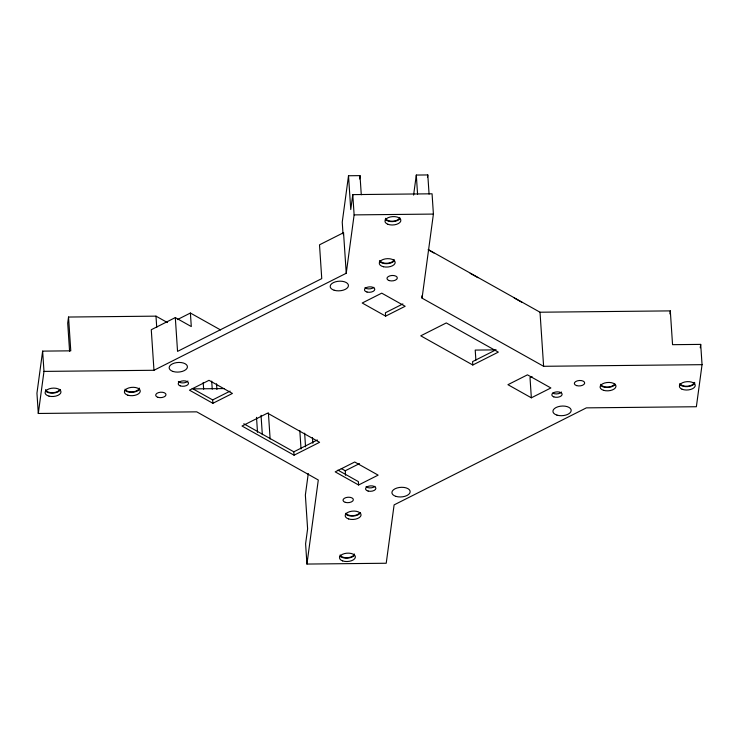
<?xml version="1.0" encoding="UTF-8"?>
<svg xmlns="http://www.w3.org/2000/svg" width="739" height="739" viewBox="0 0 739 739"><rect width="100%" height="100%" fill="white"/><g stroke="black" fill="none" stroke-linecap="round" stroke-linejoin="round"><path stroke-width="1.11" d="M167.457 322.573L155.984 316.144L68.533 317.04L70.778 350.831L42.631 351.127L36.95 393.194L38.299 413.471L196.74 411.845L318.297 479.99L306.934 564.06L386.22 563.247L394.109 504.885L586.378 407.863L696.369 406.736L702.05 364.669L700.701 344.392L672.555 344.679L670.31 310.888L540.015 312.218L428.5 249.708M38.299 413.471L43.98 371.403L42.631 351.127M68.533 317.04L67.711 323.137L69.586 351.302M308.274 473.514L305.364 495.047L307.609 528.847L305.595 543.784L306.934 564.06M361.279 194.791L360.013 175.633L348.512 175.753L342.24 222.153L342.988 233.422M343.275 234.679L343.543 232.693L319.507 244.821L321.751 278.621L177.554 351.385L175.309 317.594L151.273 329.723L153.971 370.276L43.98 371.403M702.05 364.669L543.608 366.295L422.052 298.15L433.405 214.079L432.066 193.803L352.78 194.616L350.757 209.553L348.512 175.753M153.971 370.276L346.24 273.254L354.12 214.892L352.78 194.616M359.56 178.977L360.013 175.633M413.591 195.105L416.306 175.06L427.798 174.94L429.073 194.098M427.493 177.212L427.798 174.94M669.904 313.936L670.31 310.888M700.239 347.801L700.701 344.392M177.378 319.608L190.394 313.031L220.564 329.945M192.177 388.437L212.666 399.919L230.134 391.107M402.875 303.932L385.407 312.754L385.629 316.135L405.157 306.279L381.74 293.152L362.212 303.008L385.629 316.135M212.887 403.3L232.415 393.444L208.998 380.317L189.47 390.174L212.887 403.3L212.666 399.919M243.787 423.77L293.826 451.815L317.327 439.964M496.072 349.759L472.572 361.62L472.803 365.001L498.335 352.115L446.291 322.934L420.759 335.82L472.803 365.001M294.057 455.196L319.59 442.31L267.546 413.138L242.013 426.024L294.057 455.196L293.826 451.815M341.242 468.526L345.252 470.771L359.496 463.584M532.034 376.511L530.002 377.537L531.35 397.813L550.878 387.966L527.461 374.839L507.933 384.686L531.35 397.813M358.609 484.987L378.137 475.131L354.72 462.004L335.192 471.861L358.609 484.987L358.387 481.606L337.899 470.124M354.12 214.892L433.405 214.079M494.834 349.88L475.214 350.083L475.888 360.216M193.35 388.88L224.517 388.566M428.093 249.717L433.941 252.997M470.189 273.319L477.994 277.688M514.242 298.011L522.048 302.39M175.309 317.594L191.29 326.555L190.394 313.031M540.015 312.218L543.608 366.295M416.306 175.06L417.572 194.209M421.895 295.849L422.052 298.15M343.543 232.693L346.24 273.254M345.252 470.771L345.547 475.279M312.449 437.562L312.828 443.252M304.644 433.183L305.549 446.836M299.803 430.514L301.032 448.942M268.396 412.87L270.132 439.04M261.043 415.318L262.327 434.661M256.516 417.341L257.514 432.315M216.536 383.8L216.915 389.49M211.705 381.121L212.241 389.185M203.197 382.469L203.65 389.231M155.984 316.144L156.733 327.414M561.511 392.039A5.173 2.716 -3.8 0 1 552.633 393.046M373.86 287.342A5.173 2.716 -3.8 0 1 364.918 287.748M374.959 486.354A5.173 2.716 -3.8 0 1 366.017 486.761M187.9 381.01A5.173 2.716 -3.8 0 1 183.096 382.894A5.173 2.716 -3.8 0 1 178.348 381.426M139.228 388.049A7.168 3.769 -3.8 0 1 132.521 391.864A7.168 3.769 -3.8 0 1 125.067 389.176M59.822 389.351A7.168 3.769 -3.8 0 1 52.312 392.714A7.168 3.769 -3.8 0 1 45.67 389.508M139.606 389.13A7.963 4.185 -3.8 0 1 132.567 392.28A7.963 4.185 -3.8 0 1 124.946 390.294M60.459 389.702A7.963 4.185 -3.8 0 1 53.753 393.046A7.963 4.185 -3.8 0 1 45.873 391.319M359.801 512.552A7.168 3.769 -3.8 0 1 352.873 515.665A7.168 3.769 -3.8 0 1 345.981 513.189M354.332 553.964A7.168 3.769 -3.8 0 1 347.496 557.714A7.168 3.769 -3.8 0 1 340.162 554.943M354.572 555.183A7.963 4.185 -3.8 0 1 347.265 558.148A7.963 4.185 -3.8 0 1 339.885 555.95M360.41 512.903A7.963 4.185 -3.8 0 1 353.362 516.053A7.963 4.185 -3.8 0 1 345.741 514.067M614.562 384.169A7.168 3.769 -3.8 0 1 607.292 387.042A7.168 3.769 -3.8 0 1 600.779 384.308M694.226 382.377A7.168 3.769 -3.8 0 1 687.51 386.192A7.168 3.769 -3.8 0 1 680.065 383.495M615.319 384.271A7.963 4.185 -3.8 0 1 608.28 387.421A7.963 4.185 -3.8 0 1 600.65 385.435M694.872 382.922A7.963 4.185 -3.8 0 1 687.547 386.608A7.963 4.185 -3.8 0 1 679.547 384.123M394.127 259.481A7.168 3.769 -3.8 0 1 387.301 263.241A7.168 3.769 -3.8 0 1 379.957 260.47M399.79 217.525A7.168 3.769 -3.8 0 1 392.769 221.183A7.168 3.769 -3.8 0 1 385.61 218.291M394.016 261.116A7.963 4.185 -3.8 0 1 386.229 263.694A7.963 4.185 -3.8 0 1 379.403 261.07M399.891 218.836A7.963 4.185 -3.8 0 1 392.354 221.617A7.963 4.185 -3.8 0 1 385.222 219.215M553.797 396.88A5.173 2.716 -3.8 0 0 562.093 394.718A5.173 2.716 -3.8 0 0 555.044 392.15A5.173 2.716 -3.8 0 0 553.797 396.88M367.024 292.044A5.173 2.716 -3.8 0 0 374.793 289.318A5.173 2.716 -3.8 0 0 367.061 287.323A5.173 2.716 -3.8 0 0 367.024 292.044M368.124 491.056A5.173 2.716 -3.8 0 0 375.892 488.34A5.173 2.716 -3.8 0 0 368.161 486.336A5.173 2.716 -3.8 0 0 368.124 491.056M180.187 385.85A5.173 2.716 -3.8 0 0 188.482 383.689A5.173 2.716 -3.8 0 0 181.434 381.121A5.173 2.716 -3.8 0 0 180.187 385.85M395.91 496.368A9.154 4.813 -3.8 0 0 410.154 492.035A9.154 4.813 -3.8 0 0 397.046 487.989A9.154 4.813 -3.8 0 0 395.91 496.368M334.185 290.242A9.154 4.813 -3.8 0 0 348.429 285.919A9.154 4.813 -3.8 0 0 335.321 281.864A9.154 4.813 -3.8 0 0 334.185 290.242M173.166 371.505A9.154 4.813 -3.8 0 0 187.41 367.172A9.154 4.813 -3.8 0 0 174.293 363.126A9.154 4.813 -3.8 0 0 173.166 371.505M127.856 395.18A7.963 4.185 -3.8 0 0 140.244 391.421A7.963 4.185 -3.8 0 0 128.845 387.901A7.963 4.185 -3.8 0 0 127.856 395.18M48.977 396.113A7.963 4.185 -3.8 0 0 60.977 391.984A7.963 4.185 -3.8 0 0 49.144 388.843A7.963 4.185 -3.8 0 0 48.977 396.113M348.66 518.954A7.963 4.185 -3.8 0 0 361.048 515.194A7.963 4.185 -3.8 0 0 349.649 511.674A7.963 4.185 -3.8 0 0 348.66 518.954M342.647 560.91A7.963 4.185 -3.8 0 0 355.32 557.474A7.963 4.185 -3.8 0 0 344.337 553.631A7.963 4.185 -3.8 0 0 342.647 560.91M603.569 390.321A7.963 4.185 -3.8 0 0 615.956 386.552A7.963 4.185 -3.8 0 0 604.557 383.033A7.963 4.185 -3.8 0 0 603.569 390.321M682.023 389.204A7.963 4.185 -3.8 0 0 695.094 386.303A7.963 4.185 -3.8 0 0 684.822 381.971A7.963 4.185 -3.8 0 0 682.023 389.204M383.486 266.742A7.963 4.185 -3.8 0 0 395.171 262.345A7.963 4.185 -3.8 0 0 383.024 259.509A7.963 4.185 -3.8 0 0 383.486 266.742M387.809 224.25A7.963 4.185 -3.8 0 0 400.741 221.146A7.963 4.185 -3.8 0 0 390.183 216.989A7.963 4.185 -3.8 0 0 387.809 224.25M556.929 415.106A9.154 4.813 -3.8 0 0 571.173 410.773A9.154 4.813 -3.8 0 0 558.065 406.727A9.154 4.813 -3.8 0 0 556.929 415.106M576.614 385.61A5.173 2.716 -3.8 0 0 584.669 383.162A5.173 2.716 -3.8 0 0 577.251 380.871A5.173 2.716 -3.8 0 0 576.614 385.61M345.298 502.344A5.173 2.716 -3.8 0 0 353.344 499.897A5.173 2.716 -3.8 0 0 345.935 497.606A5.173 2.716 -3.8 0 0 345.298 502.344M157.943 397.314A5.173 2.716 -3.8 0 0 165.989 394.866A5.173 2.716 -3.8 0 0 158.58 392.585A5.173 2.716 -3.8 0 0 157.943 397.314M389.259 280.589A5.173 2.716 -3.8 0 0 397.305 278.141A5.173 2.716 -3.8 0 0 389.896 275.85A5.173 2.716 -3.8 0 0 389.259 280.589"/></g></svg>
